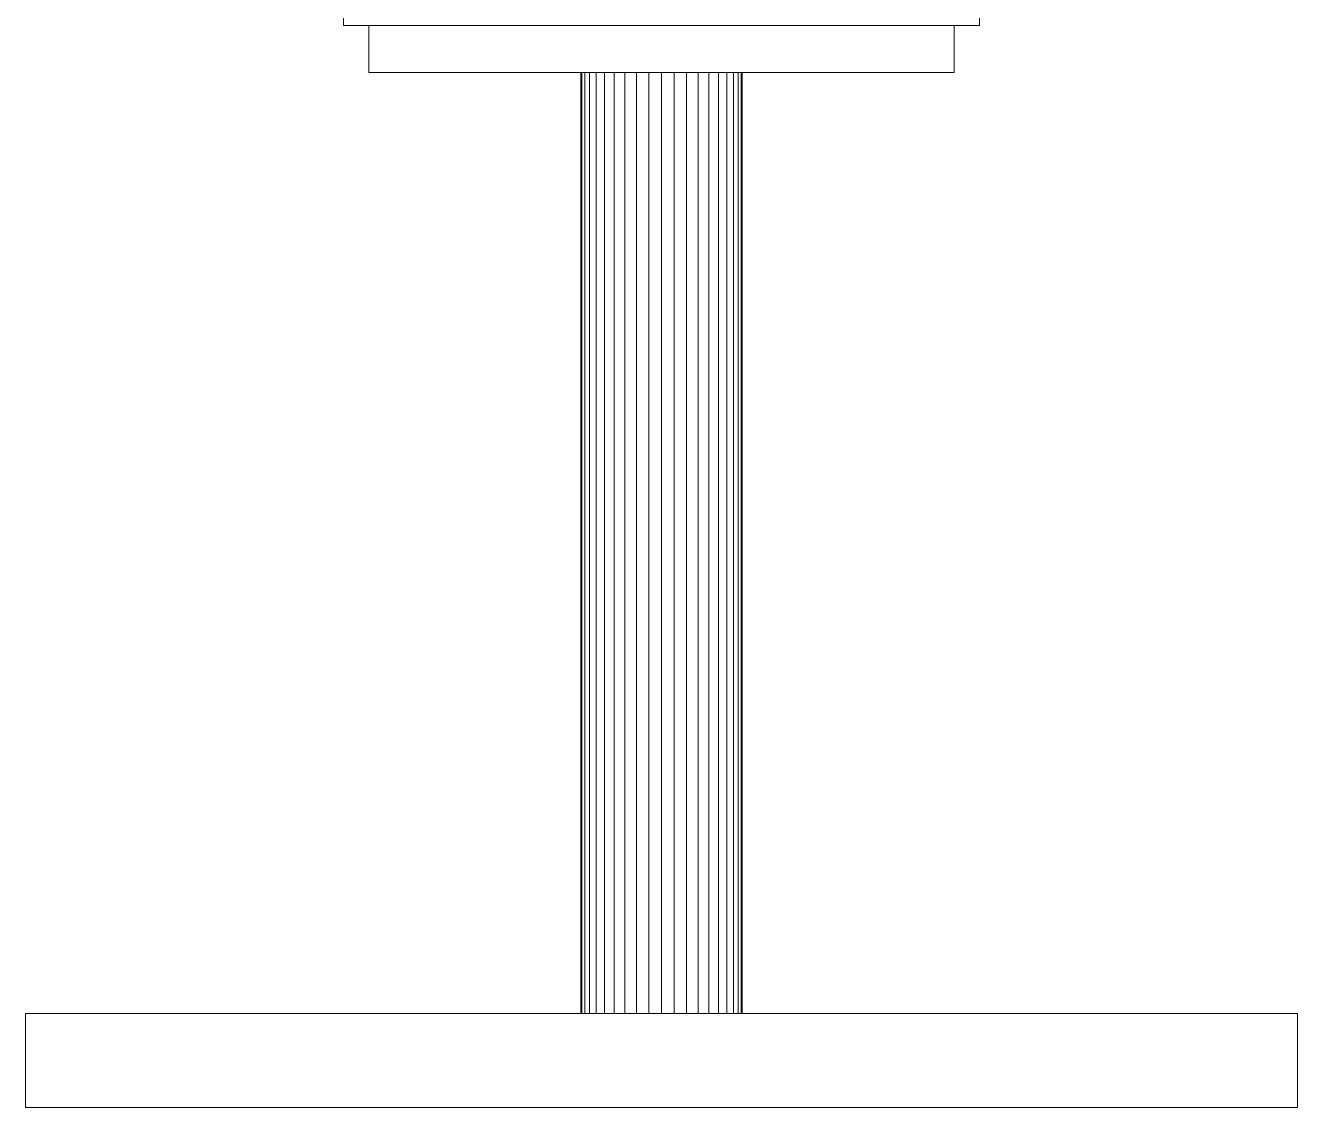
# Model space of a CAD drawing. Header units: centimetres. Extents: x -336 to 16318, y -437 to 1921.
# Drawn here: x 5727.66 to 5737.66, y 101.87 to 110.38 of the extents above; entities that cross this region are included whole.
import ezdxf

# ---------------------------------------------------------------- set-up
doc = ezdxf.new("R2010")
doc.units = ezdxf.units.CM
doc.layers.add('M-EQPM', color=7, linetype='Continuous', lineweight=9)

# ---------------------------------------------------------------- blocks, each defined once
blk = doc.blocks.new('EQ-07-009 - EQ-07-009_dwg_Agrupar_772-1586792-Section 6')
at = {"layer": 'M-EQPM', "color": 136, "true_color": 0x007f7f}
for p, q in [((5730.1647, 120.7384), (5730.1647, 110.3784)), ((5735.1647, 117.0384), (5735.1647, 110.3784)), ((5735.1647, 110.3784), (5730.1647, 110.3784)), ((5730.3647, 110.3784), (5730.3647, 110.0084)), ((5730.3647, 110.3784), (5730.3647, 110.0084)), ((5734.9647, 110.3784), (5734.9647, 110.0084)), ((5734.9647, 110.3784), (5734.9647, 110.0084)), ((5734.9647, 110.3784), (5734.9647, 110.0084)), ((5730.3647, 110.0084), (5734.9647, 110.0084)), ((5734.9647, 110.0084), (5730.3647, 110.0084)), ((5732.0297, 110.0084), (5732.0297, 102.6084)), ((5732.0297, 110.0084), (5732.0297, 102.6084)), ((5732.0297, 110.0084), (5732.0297, 102.6084)), ((5732.0375, 110.0084), (5732.0375, 102.6084)), ((5732.0375, 102.6084), (5732.0375, 110.0084)), ((5732.0375, 110.0084), (5732.0375, 102.6084)), ((5732.0608, 110.0084), (5732.0608, 102.6084)), ((5732.0608, 102.6084), (5732.0608, 110.0084)), ((5732.0608, 102.6084), (5732.0608, 110.0084)), ((5732.0989, 110.0084), (5732.0989, 102.6084)), ((5732.0989, 110.0084), (5732.0989, 102.6084)), ((5732.0989, 110.0084), (5732.0989, 102.6084)), ((5732.151, 110.0084), (5732.151, 102.6084)), ((5732.2157, 110.0084), (5732.2157, 102.6084)), ((5732.2157, 102.6084), (5732.2157, 110.0084)), ((5732.2157, 102.6084), (5732.2157, 110.0084)), ((5732.2915, 110.0084), (5732.2915, 102.6084)), ((5732.3764, 110.0084), (5732.3764, 102.6084)), ((5732.3764, 110.0084), (5732.3764, 102.6084)), ((5732.3764, 110.0084), (5732.3764, 102.6084)), ((5732.4685, 110.0084), (5732.4685, 102.6084)), ((5732.4685, 102.6084), (5732.4685, 110.0084)), ((5732.4685, 102.6084), (5732.4685, 110.0084)), ((5732.5654, 110.0084), (5732.5654, 102.6084)), ((5732.6647, 110.0084), (5732.6647, 102.6084)), ((5732.6647, 110.0084), (5732.6647, 102.6084)), ((5732.6647, 110.0084), (5732.6647, 102.6084)), ((5732.7641, 110.0084), (5732.7641, 102.6084)), ((5732.8609, 110.0084), (5732.8609, 102.6084)), ((5732.8609, 102.6084), (5732.8609, 110.0084)), ((5732.8609, 102.6084), (5732.8609, 110.0084)), ((5732.953, 110.0084), (5732.953, 102.6084)), ((5732.953, 110.0084), (5732.953, 102.6084)), ((5732.953, 110.0084), (5732.953, 102.6084)), ((5733.038, 110.0084), (5733.038, 102.6084)), ((5733.1137, 110.0084), (5733.1137, 102.6084)), ((5733.1137, 102.6084), (5733.1137, 110.0084)), ((5733.1137, 102.6084), (5733.1137, 110.0084)), ((5733.1784, 110.0084), (5733.1784, 102.6084)), ((5733.2305, 110.0084), (5733.2305, 102.6084)), ((5733.2305, 110.0084), (5733.2305, 102.6084)), ((5733.2305, 110.0084), (5733.2305, 102.6084)), ((5733.2686, 110.0084), (5733.2686, 102.6084)), ((5733.2686, 102.6084), (5733.2686, 110.0084)), ((5733.2686, 102.6084), (5733.2686, 110.0084)), ((5733.2919, 110.0084), (5733.2919, 102.6084)), ((5733.2997, 110.0084), (5733.2997, 102.6084)), ((5733.2997, 110.0084), (5733.2997, 102.6084)), ((5733.2997, 110.0084), (5733.2997, 102.6084)), ((5727.6647, 101.8684), (5727.6647, 102.6084)), ((5727.6647, 102.6084), (5737.6647, 102.6084)), ((5727.6647, 101.8684), (5727.6647, 102.6084)), ((5737.6647, 102.6084), (5727.6647, 102.6084)), ((5737.6647, 101.8684), (5737.6647, 102.6084)), ((5737.6647, 101.8684), (5727.6647, 101.8684)), ((5727.6647, 101.8684), (5737.6647, 101.8684))]:
    blk.add_line(p, q, dxfattribs=at)
at = {"layer": 'M-EQPM', "color": 136, "true_color": 0x007f7f, "flags": 128}
for points in [[(5734.9647, 110.0084), (5730.3647, 110.0084), (5730.3647, 110.3784)], [(5737.6647, 102.6084), (5737.6647, 101.8684), (5727.6647, 101.8684), (5727.6647, 102.6084), (5737.6647, 102.6084), (5737.6647, 101.8684)]]:
    blk.add_lwpolyline(points, dxfattribs=at)
for points in [[(5732.151, 102.6084), (5732.151, 110.0084)], [(5732.2915, 102.6084), (5732.2915, 110.0084)], [(5732.5654, 102.6084), (5732.5654, 110.0084)], [(5732.7641, 102.6084), (5732.7641, 110.0084)], [(5733.038, 102.6084), (5733.038, 110.0084)], [(5733.1784, 102.6084), (5733.1784, 110.0084)], [(5733.2919, 102.6084), (5733.2919, 110.0084)]]:
    blk.add_lwpolyline(points, close=True, dxfattribs=at)
blk = doc.blocks.new('EQ-07-009 - EQ-07-009_dwg-1586791-Section 6')
blk.add_blockref('EQ-07-009 - EQ-07-009_dwg_Agrupar_772-1586792-Section 6', (0, 0))
blk = doc.blocks.new('EQ-07-009 - EQ-07-009-1586804-Section 6')
blk.add_blockref('EQ-07-009 - EQ-07-009_dwg-1586791-Section 6', (0, 0))
blk = doc.blocks.new('PQ_RVR_MEP-01_ZZ_ZZ_MO_T_A_rvt-1-Section 6')
at = {"layer": 'M-EQPM', "color": 7, "lineweight": 9, "true_color": 0xffffff}
blk.add_blockref('EQ-07-009 - EQ-07-009-1586804-Section 6', (0, 0), dxfattribs=at)

msp = doc.modelspace()

# ---------------------------------------------------------------- block references
at = {"lineweight": 5}
msp.add_blockref('PQ_RVR_MEP-01_ZZ_ZZ_MO_T_A_rvt-1-Section 6', (0, 0), dxfattribs=at)

doc.saveas('drawing.dxf')
